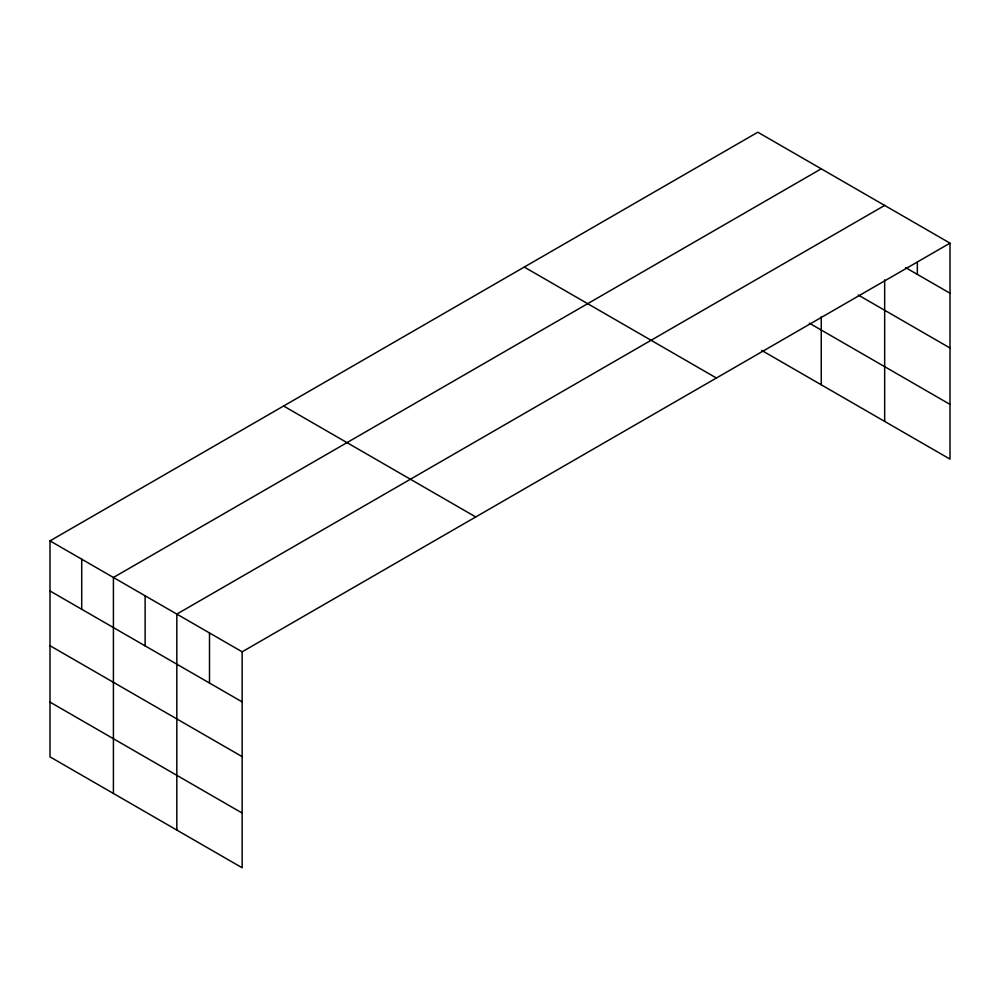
<?xml version="1.0" encoding="UTF-8"?>
<svg xmlns="http://www.w3.org/2000/svg" width="1000" height="1000" viewBox="0 0 1000 1000"><rect width="100%" height="100%" fill="white"/><g stroke="black" fill="none" stroke-linecap="round" stroke-linejoin="round"><path stroke-width="1.5" d="M950 243.15L242.162 651.812L242.162 867.788L50 756.85L50 540.875L757.837 132.213L950 243.15L950 459.125L761.8 350.475M884.663 279.85L884.663 421.4M821.25 168.812L113.413 577.487L113.413 793.462M884.663 205.425L176.825 614.1L176.825 830.075M905.575 267.587L950 293.238M858.238 295.012L950 347.987M809.362 323.188L950 404.387M524.25 267.062L716.413 378.013M283.587 406.012L475.75 516.962M50 540.875L242.162 651.812M50 590.962L242.162 701.9M50 645.7L242.162 756.65M50 702.1L242.162 813.05M917.337 262.238L917.337 274.375M821.25 316.688L821.25 384.8M209.5 632.962L209.5 683.05M145.125 595.788L145.125 645.875M81.713 559.175L81.713 609.263"/></g></svg>
